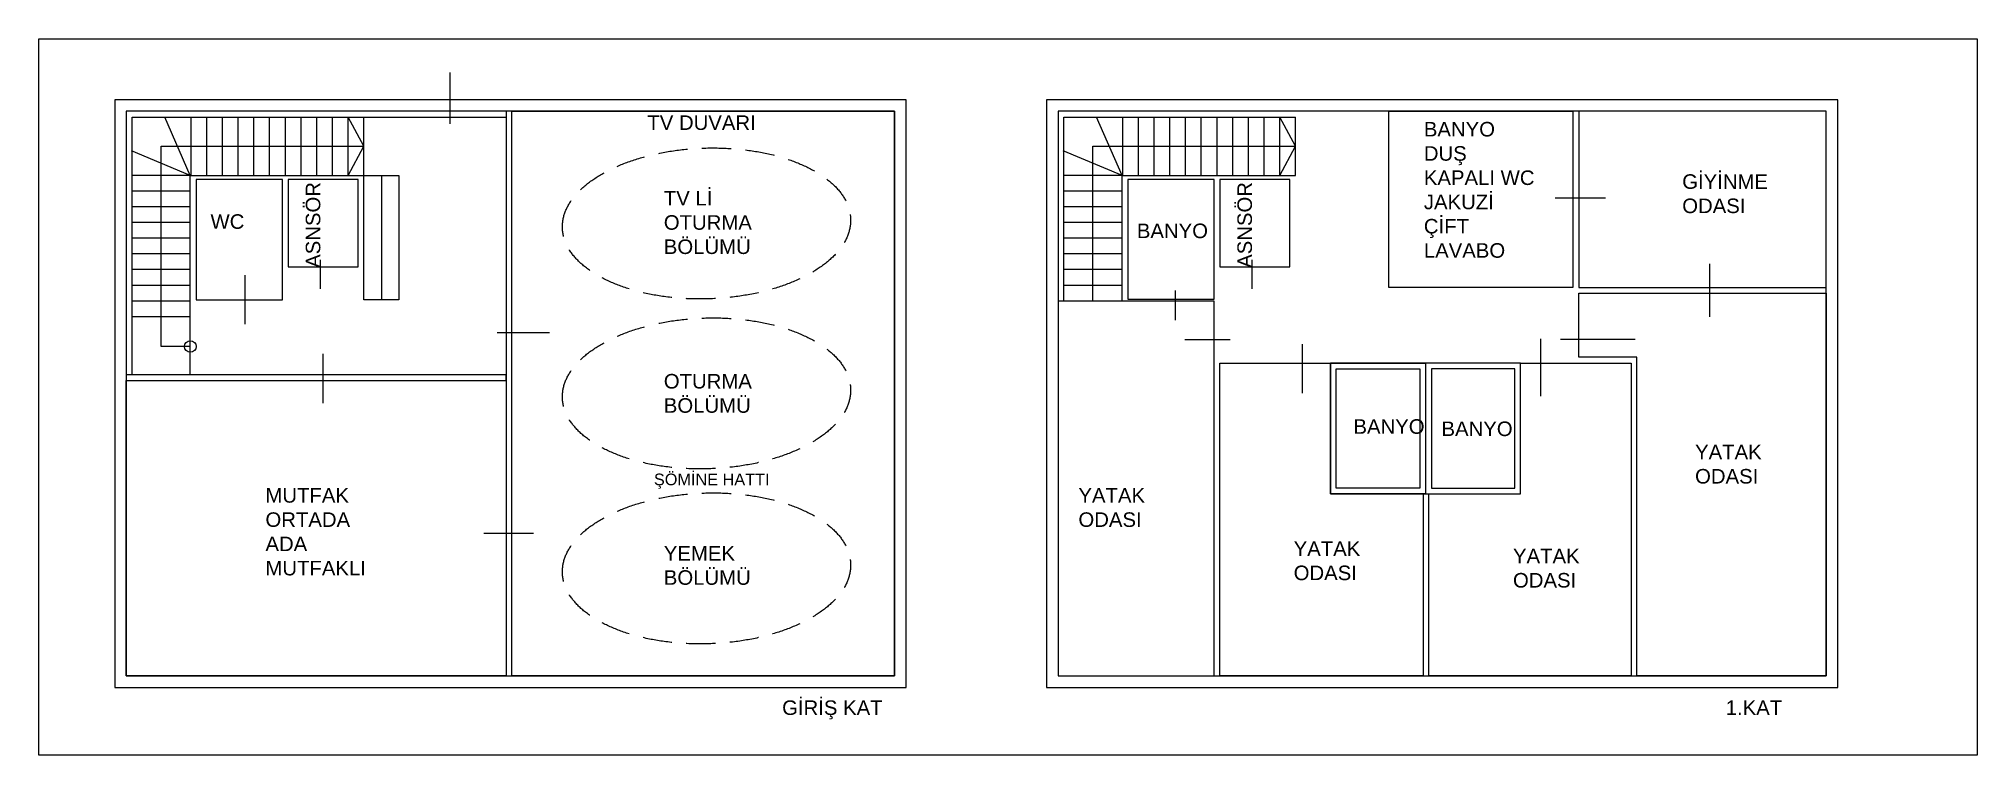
# Model space of a CAD drawing. Header units: millimetres. Extents: x 4596392 to 4599723, y 420521 to 421752.
import ezdxf

# ---------------------------------------------------------------- set-up
doc = ezdxf.new("R2010")
doc.units = ezdxf.units.MM
doc.linetypes.add('DASHED', pattern=[15, 10, -5])
doc.layers.add('2_IFC_Wall', color=130, linetype='Continuous')
doc.styles.get("Standard").update_dxf_attribs({"font": 'arial.ttf'})

msp = doc.modelspace()

# ---------------------------------------------------------------- linework, layer by layer
for points in [[(4599722.9, 420521.3), (4596391.7, 420521.3), (4596391.7, 421752.4), (4599722.9, 421752.4)], [(4597194.6, 421175.2), (4596552.1, 421175.2), (4596552.1, 421617.7), (4597194.6, 421617.7)], [(4597194.6, 420657.7), (4597204.6, 420657.7), (4597204.6, 421627.7), (4597194.6, 421627.7)], [(4599028.2, 421325.2), (4598711.5, 421325.2), (4598711.5, 421627.7), (4599028.2, 421627.7)], [(4599038.2, 421325.2), (4599463.2, 421325.2), (4599463.2, 421627.7), (4599038.2, 421627.7)], [(4596662.1, 421303.7), (4596810.4, 421303.7), (4596810.4, 421510.5), (4596662.1, 421510.5)], [(4596940.4, 421360.5), (4596940.4, 421510.5), (4596820.4, 421510.5), (4596820.4, 421360.5)], [(4596950.4, 421517.7), (4597010.4, 421517.7), (4597010.4, 421303.7), (4596950.4, 421303.7)], [(4598263.2, 421305.2), (4598411.5, 421305.2), (4598411.5, 421510.5), (4598263.2, 421510.5)], [(4598541.5, 421360.5), (4598541.5, 421510.5), (4598421.5, 421510.5), (4598421.5, 421360.5)], [(4598411.5, 421301.7), (4598143.2, 421301.7), (4598143.2, 420657.7), (4598411.5, 420657.7)], [(4596542.1, 421165.2), (4597194.6, 421165.2), (4597194.6, 421175.2), (4596542.1, 421175.2)], [(4598938.2, 421195.2), (4598611.5, 421195.2), (4598611.5, 420970.2), (4598938.2, 420970.2)], [(4598774.8, 420970.2), (4598611.5, 420970.2), (4598611.5, 421195.2), (4598774.8, 421195.2)], [(4598764.8, 420980.2), (4598621.5, 420980.2), (4598621.5, 421185.2), (4598764.8, 421185.2)], [(4598774.8, 420970.2), (4598938.2, 420970.2), (4598938.2, 421195.2), (4598774.8, 421195.2)], [(4598784.8, 420980.2), (4598928.2, 420980.2), (4598928.2, 421185.2), (4598784.8, 421185.2)]]:
    msp.add_lwpolyline(points, close=True)
for points in [[(4597098.1, 421694.2), (4597098.1, 421606.3)], [(4596552.1, 421175.2), (4596552.1, 421617.7), (4596950.4, 421617.7)], [(4596652.1, 421517.7), (4596608.1, 421617.7)], [(4596653.4, 421517.7), (4596653.4, 421617.7)], [(4596680.4, 421517.7), (4596680.4, 421617.7)], [(4596707.4, 421517.7), (4596707.4, 421617.7)], [(4596734.4, 421517.7), (4596734.4, 421617.7)], [(4596761.4, 421517.7), (4596761.4, 421617.7)], [(4596788.4, 421517.7), (4596788.4, 421617.7)], [(4596815.4, 421517.7), (4596815.4, 421617.7)], [(4596842.4, 421517.7), (4596842.4, 421617.7)], [(4596869.4, 421517.7), (4596869.4, 421617.7)], [(4596896.4, 421517.7), (4596896.4, 421617.7)], [(4596923.4, 421517.7), (4596923.4, 421617.7)], [(4596923.4, 421517.7), (4596950.4, 421567.7), (4596923.4, 421617.7)], [(4596950.4, 421517.7), (4596950.4, 421617.7)], [(4598153.2, 421301.7), (4598153.2, 421617.7), (4598551.5, 421617.7)], [(4598253.2, 421517.7), (4598209.2, 421617.7)], [(4598254.5, 421517.7), (4598254.5, 421617.7)], [(4598281.5, 421517.7), (4598281.5, 421617.7)], [(4598308.5, 421517.7), (4598308.5, 421617.7)], [(4598335.5, 421517.7), (4598335.5, 421617.7)], [(4598362.5, 421517.7), (4598362.5, 421617.7)], [(4598389.5, 421517.7), (4598389.5, 421617.7)], [(4598416.5, 421517.7), (4598416.5, 421617.7)], [(4598443.5, 421517.7), (4598443.5, 421617.7)], [(4598470.5, 421517.7), (4598470.5, 421617.7)], [(4598497.5, 421517.7), (4598497.5, 421617.7)], [(4598524.5, 421517.7), (4598524.5, 421617.7)], [(4598524.5, 421517.7), (4598551.5, 421567.7), (4598524.5, 421617.7)], [(4598551.5, 421517.7), (4598551.5, 421617.7)], [(4596652.1, 421223.6), (4596602.1, 421223.6), (4596602.1, 421567.7), (4596950.4, 421567.7)], [(4598203.2, 421301.7), (4598203.2, 421567.7), (4598551.5, 421567.7)], [(4596652.1, 421517.7), (4596551.3, 421559.7)], [(4598253.2, 421517.7), (4598152.3, 421559.7)], [(4596652.1, 421517.7), (4596552.1, 421517.7)], [(4596652.1, 421175.2), (4596652.1, 421517.7), (4596950.4, 421517.7)], [(4596980.4, 421517.7), (4596980.4, 421303.7)], [(4598253.2, 421517.7), (4598153.2, 421517.7)], [(4598253.2, 421301.7), (4598253.2, 421517.7), (4598551.5, 421517.7)], [(4596652.1, 421490.7), (4596552.1, 421490.7)], [(4598253.2, 421490.7), (4598153.2, 421490.7)], [(4598997.8, 421479.1), (4599083.8, 421479.1)], [(4596652.1, 421463.7), (4596552.1, 421463.7)], [(4596652.1, 421436.7), (4596552.1, 421436.7)], [(4598253.2, 421463.7), (4598153.2, 421463.7)], [(4598253.2, 421436.7), (4598153.2, 421436.7)], [(4596652.1, 421409.7), (4596552.1, 421409.7)], [(4598253.2, 421409.7), (4598153.2, 421409.7)], [(4596652.1, 421382.7), (4596552.1, 421382.7)], [(4596875.3, 421372.4), (4596875.3, 421322.7)], [(4598253.2, 421382.7), (4598153.2, 421382.7)], [(4598476.3, 421372.4), (4598476.3, 421322.7)], [(4599263, 421365.8), (4599263, 421274.5)], [(4596652.1, 421355.7), (4596552.1, 421355.7)], [(4596746.3, 421261.9), (4596746.3, 421346.1)], [(4598253.2, 421355.7), (4598153.2, 421355.7)], [(4596652.1, 421328.7), (4596552.1, 421328.7)], [(4596652.1, 421301.7), (4596552.1, 421301.7)], [(4598253.2, 421328.7), (4598153.2, 421328.7)], [(4598253.2, 421301.7), (4598153.2, 421301.7)], [(4598344.7, 421319.6), (4598344.7, 421268.8)], [(4599038.2, 421315.2), (4599463.2, 421315.2), (4599463.2, 420657.7), (4599138.2, 420657.7), (4599138.2, 421195.2), (4599138.2, 421205.2), (4599038.2, 421205.2), (4599038.2, 421315.2)], [(4596652.1, 421274.7), (4596552.1, 421274.7)], [(4597179.4, 421247.9), (4597269.1, 421247.9)], [(4598361.2, 421235.7), (4598439.3, 421235.7)], [(4598972.2, 421236.9), (4598972.2, 421138.2)], [(4599007, 421236.1), (4599135, 421236.1)], [(4596879.9, 421210.9), (4596879.9, 421126.3)], [(4598562.6, 421227.7), (4598562.6, 421143.7)], [(4598770.5, 420970.2), (4598770.5, 420657.7), (4598421.5, 420657.7), (4598421.5, 421195.2), (4598611.5, 421195.2), (4598611.5, 420970.2), (4598770.5, 420970.2)], [(4598938.2, 421195.2), (4599128.2, 421195.2), (4599128.2, 420657.7), (4598780.5, 420657.7), (4598780.5, 420970.2), (4598938.2, 420970.2), (4598938.2, 421195.2)], [(4597156.3, 420902.6), (4597241.6, 420902.6)]]:
    msp.add_lwpolyline(points)
msp.add_circle((4596652.1, 421223.6), 10)
at = {"linetype": 'DASHED', "ltscale": 5}
for centre in [(4597539.2, 421435), (4597539.2, 421143), (4597539.2, 420842.3)]:
    msp.add_ellipse(centre, major_axis=(-247.6, -7.9), ratio=0.523148, dxfattribs=at)
at = {"layer": '2_IFC_Wall'}
for points in [[(4597882.1, 421647.7), (4596522.1, 421647.7), (4596522.1, 420637.7), (4597882.1, 420637.7)], [(4599483.2, 421647.7), (4598123.2, 421647.7), (4598123.2, 420637.7), (4599483.2, 420637.7)], [(4597862.1, 421627.7), (4596542.1, 421627.7), (4596542.1, 420657.7), (4597862.1, 420657.7)], [(4597862.1, 420657.7), (4597204.6, 420657.7), (4597204.6, 421627.7), (4597862.1, 421627.7)], [(4599463.2, 421627.7), (4598143.2, 421627.7), (4598143.2, 420657.7), (4599463.2, 420657.7)]]:
    msp.add_lwpolyline(points, close=True, dxfattribs=at)
msp.add_lwpolyline([(4597194.6, 420657.7), (4596542.1, 420657.7), (4596542.1, 421165.2), (4597194.6, 421165.2), (4597194.6, 420657.7)], dxfattribs=at)

# ---------------------------------------------------------------- texts
at = {"attachment_point": 1}
for s, width, gutter_width, insert, char_height in [('TV DUVARI', 196.832, 125, (4597437.5, 421620.7), 25), ('BANYO\\PDUŞ\\PKAPALI WC\\PJAKUZİ\\PÇİFT LAVABO', 196.832, 125, (4598771.9, 421609.5), 25), ('GİYİNME ODASI', 196.832, 125, (4599215.9, 421519.5), 25), ('TV Lİ OTURMA BÖLÜMÜ', 196.832, 125, (4597465.8, 421490.9), 25), ('WC', 196.832, 125, (4596686.8, 421450.8), 25), ('BANYO', 196.832, 125, (4598278.7, 421434.8), 25), ('OTURMA BÖLÜMÜ', 196.832, 125, (4597465.8, 421176.4), 25), ('BANYO', 196.832, 125, (4598650.9, 421098.6), 25), ('BANYO', 196.832, 125, (4598802.2, 421094.7), 25), ('YATAK ODASI', 196.832, 125, (4599238, 421054.8), 25), ('ŞÖMİNE HATTI', 223.945, 100, (4597448.8, 421005.2), 20), ('MUTFAK\\PORTADA ADA MUTFAKLI', 196.832, 125, (4596781.2, 420980.3), 25), ('YATAK ODASI', 196.832, 125, (4598178.3, 420980.3), 25), ('YEMEK BÖLÜMÜ', 196.832, 125, (4597465.8, 420880.8), 25), ('YATAK ODASI', 196.832, 125, (4598548.2, 420888.8), 25), ('YATAK ODASI', 196.832, 125, (4598925.1, 420876.1), 25), ('GİRİŞ KAT', 196.832, 125, (4597669.1, 420615.5), 25), ('1.KAT', 196.832, 125, (4599290.6, 420615.5), 25)]:
    msp.add_mtext_dynamic_manual_height_columns(s, width=width, gutter_width=gutter_width, heights=[0], dxfattribs=dict(at, insert=insert, char_height=char_height))
at = {"char_height": 25, "attachment_point": 1, "rotation": 90}
for insert in [(4596850.5, 421358.7), (4598451.5, 421358.7)]:
    msp.add_mtext_dynamic_manual_height_columns('ASNSÖR', width=196.832, gutter_width=125, heights=[0], dxfattribs=dict(at, insert=insert))

doc.saveas('drawing.dxf')
